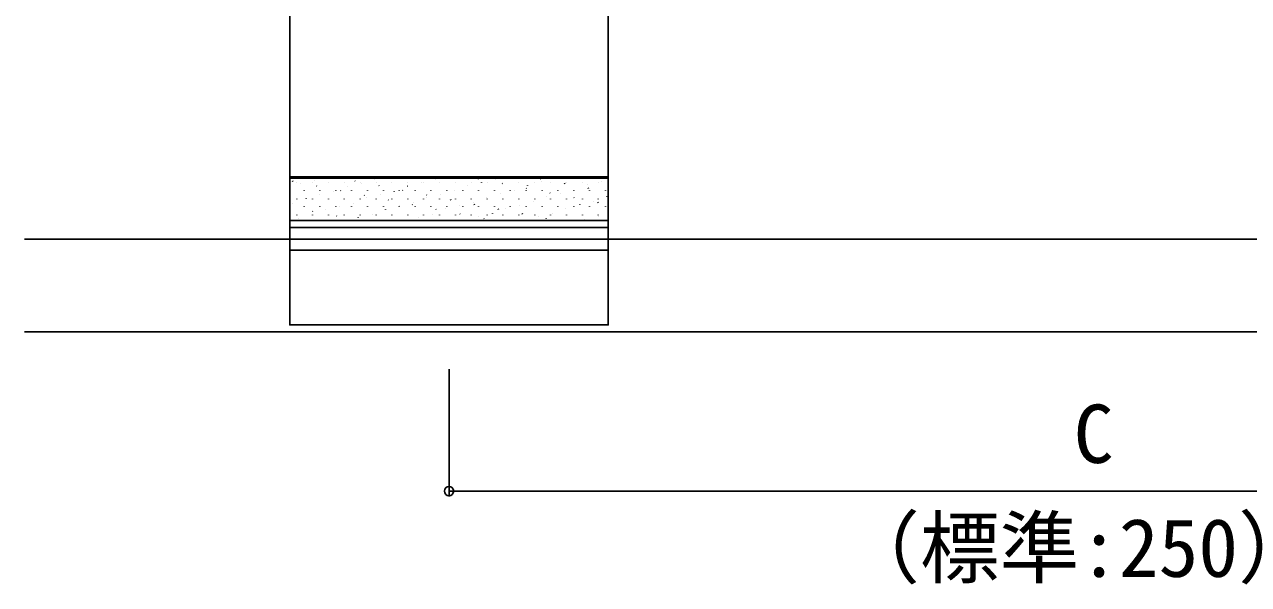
# Model space of a CAD drawing. Units: millimetres, scale not verified. Extents: x -875 to 875, y -1300 to 1294.
# Drawn here: x -681 to -450.4, y 51.3 to 156.8 of the extents above; entities that cross this region are included whole.
import ezdxf
from ezdxf.enums import TextEntityAlignment as Align

# ---------------------------------------------------------------- set-up
doc = ezdxf.new("R2010")
doc.units = ezdxf.units.MM
doc.header["$LTSCALE"] = 8
for name, color, linetype in [('0-3_YKK_12', 2, 'Continuous'), ('0-4_YKK_13', 4, 'Continuous'), ('0-5_YKK_D', 6, 'Continuous'), ('0-7_YSS_K', 3, 'Continuous')]:
    doc.layers.add(name, color=color, linetype=linetype)
doc.styles.add('ＭＳ ゴシック', font='')
doc.styles.get('ＭＳ ゴシック').set_extended_font_data('MS Gothic')

msp = doc.modelspace()

# ---------------------------------------------------------------- linework, layer by layer
at = {"layer": '0-3_YKK_12'}
msp.add_line((-251, 98.907), (-681, 98.907), dxfattribs=at)
at = {"layer": '0-4_YKK_13'}
for p, q in [((-631, 119.888), (-631, 128.109)), ((-631, 128.109), (-571, 128.109)), ((-631, 127.861), (-571, 127.861)), ((-630.425, 127.256), (-630.48, 127.339)), ((-629.701, 126.964), (-629.701, 127.014)), ((-628.917, 126.855), (-628.921, 126.864)), ((-626.711, 126.964), (-626.711, 127.014)), ((-626.288, 127.454), (-626.292, 127.463)), ((-623.721, 126.964), (-623.721, 127.014)), ((-620.731, 126.964), (-620.731, 127.014)), ((-618.695, 127.292), (-618.75, 127.375)), ((-617.741, 126.964), (-617.741, 127.014)), ((-617.581, 126.932), (-617.584, 126.941)), ((-614.952, 127.53), (-614.955, 127.54)), ((-614.751, 126.964), (-614.751, 127.014)), ((-611.761, 126.964), (-611.761, 127.014)), ((-608.771, 126.964), (-608.771, 127.014)), ((-606.244, 127.008), (-606.247, 127.018)), ((-605.781, 126.964), (-605.781, 127.014)), ((-603.615, 127.607), (-603.618, 127.617)), ((-602.791, 126.964), (-602.791, 127.014)), ((-599.801, 126.964), (-599.801, 127.014)), ((-596.811, 126.964), (-596.811, 127.014)), ((-595.44, 127.672), (-595.495, 127.756)), ((-594.907, 127.085), (-594.911, 127.094)), ((-593.821, 126.964), (-593.821, 127.014)), ((-592.278, 127.684), (-592.282, 127.693)), ((-590.937, 126.788), (-590.992, 126.871)), ((-590.831, 126.964), (-590.831, 127.014)), ((-587.841, 126.964), (-587.841, 127.014)), ((-584.851, 126.964), (-584.851, 127.014)), ((-583.71, 127.708), (-583.766, 127.792)), ((-583.571, 127.162), (-583.574, 127.171)), ((-581.861, 126.964), (-581.861, 127.014)), ((-580.942, 127.76), (-580.945, 127.77)), ((-579.207, 126.824), (-579.262, 126.907)), ((-578.871, 126.964), (-578.871, 127.014)), ((-575.881, 126.964), (-575.881, 127.014)), ((-572.891, 126.964), (-572.891, 127.014)), ((-572.234, 127.238), (-572.237, 127.248)), ((-628.326, 125.539), (-628.326, 125.589)), ((-625.921, 126.371), (-625.977, 126.455)), ((-625.336, 125.539), (-625.336, 125.589)), ((-625.317, 124.711), (-625.32, 124.72)), ((-622.688, 125.31), (-622.691, 125.319)), ((-622.346, 125.539), (-622.346, 125.589)), ((-621.418, 125.487), (-621.473, 125.57)), ((-620.193, 126.286), (-620.196, 126.295)), ((-619.356, 125.539), (-619.356, 125.589)), ((-616.915, 124.603), (-616.97, 124.686)), ((-616.366, 125.539), (-616.366, 125.589)), ((-614.192, 126.407), (-614.247, 126.491)), ((-613.98, 124.787), (-613.984, 124.797)), ((-613.376, 125.539), (-613.376, 125.589)), ((-611.351, 125.386), (-611.355, 125.396)), ((-610.386, 125.539), (-610.386, 125.589)), ((-609.689, 125.523), (-609.744, 125.606)), ((-608.856, 126.362), (-608.859, 126.372)), ((-607.396, 125.539), (-607.396, 125.589)), ((-605.185, 124.639), (-605.241, 124.722)), ((-604.406, 125.539), (-604.406, 125.589)), ((-602.644, 124.864), (-602.647, 124.873)), ((-601.416, 125.539), (-601.416, 125.589)), ((-600.015, 125.463), (-600.018, 125.472)), ((-598.426, 125.539), (-598.426, 125.589)), ((-597.519, 126.439), (-597.523, 126.448)), ((-595.436, 125.539), (-595.436, 125.589)), ((-592.446, 125.539), (-592.446, 125.589)), ((-591.307, 124.941), (-591.31, 124.95)), ((-589.456, 125.539), (-589.456, 125.589)), ((-588.678, 125.54), (-588.681, 125.549)), ((-586.434, 125.904), (-586.489, 125.987)), ((-586.466, 125.539), (-586.466, 125.589)), ((-586.183, 126.515), (-586.186, 126.525)), ((-583.476, 125.539), (-583.476, 125.589)), ((-581.93, 125.019), (-581.986, 125.102)), ((-580.486, 125.539), (-580.486, 125.589)), ((-579.97, 125.017), (-579.974, 125.027)), ((-577.496, 125.539), (-577.496, 125.589)), ((-577.341, 125.616), (-577.345, 125.626)), ((-574.846, 126.592), (-574.849, 126.602)), ((-574.704, 125.939), (-574.759, 126.023)), ((-574.506, 125.539), (-574.506, 125.589)), ((-571.516, 125.539), (-571.516, 125.589)), ((-630.425, 123.089), (-630.428, 123.098)), ((-629.701, 123.924), (-629.701, 123.974)), ((-628.326, 122.499), (-628.326, 122.549)), ((-627.929, 124.065), (-627.933, 124.074)), ((-626.711, 123.924), (-626.711, 123.974)), ((-625.336, 122.499), (-625.336, 122.549)), ((-623.721, 123.924), (-623.721, 123.974)), ((-622.346, 122.499), (-622.346, 122.549)), ((-621.717, 122.566), (-621.72, 122.576)), ((-620.731, 123.924), (-620.731, 123.974)), ((-619.356, 122.499), (-619.356, 122.549)), ((-619.088, 123.165), (-619.091, 123.175)), ((-617.741, 123.924), (-617.741, 123.974)), ((-616.593, 124.141), (-616.596, 124.151)), ((-616.366, 122.499), (-616.366, 122.549)), ((-614.751, 123.924), (-614.751, 123.974)), ((-613.376, 122.499), (-613.376, 122.549)), ((-612.412, 123.718), (-612.467, 123.802)), ((-611.761, 123.924), (-611.761, 123.974)), ((-610.386, 122.499), (-610.386, 122.549)), ((-610.38, 122.643), (-610.383, 122.653)), ((-608.771, 123.924), (-608.771, 123.974)), ((-607.909, 122.834), (-607.964, 122.917)), ((-607.751, 123.242), (-607.755, 123.251)), ((-607.396, 122.499), (-607.396, 122.549)), ((-605.781, 123.924), (-605.781, 123.974)), ((-605.256, 124.218), (-605.259, 124.227)), ((-604.406, 122.499), (-604.406, 122.549)), ((-602.791, 123.924), (-602.791, 123.974)), ((-601.416, 122.499), (-601.416, 122.549)), ((-600.682, 123.754), (-600.737, 123.838)), ((-599.801, 123.924), (-599.801, 123.974)), ((-599.043, 122.72), (-599.047, 122.729)), ((-598.426, 122.499), (-598.426, 122.549)), ((-596.811, 123.924), (-596.811, 123.974)), ((-596.415, 123.319), (-596.418, 123.328)), ((-596.179, 122.87), (-596.234, 122.953)), ((-595.436, 122.499), (-595.436, 122.549)), ((-593.919, 124.295), (-593.923, 124.304)), ((-593.821, 123.924), (-593.821, 123.974)), ((-592.446, 122.499), (-592.446, 122.549)), ((-590.831, 123.924), (-590.831, 123.974)), ((-589.456, 122.499), (-589.456, 122.549)), ((-587.841, 123.924), (-587.841, 123.974)), ((-587.707, 122.796), (-587.71, 122.806)), ((-586.466, 122.499), (-586.466, 122.549)), ((-585.078, 123.395), (-585.081, 123.405)), ((-584.851, 123.924), (-584.851, 123.974)), ((-583.476, 122.499), (-583.476, 122.549)), ((-582.583, 124.371), (-582.586, 124.381)), ((-581.861, 123.924), (-581.861, 123.974)), ((-580.486, 122.499), (-580.486, 122.549)), ((-578.871, 123.924), (-578.871, 123.974)), ((-577.496, 122.499), (-577.496, 122.549)), ((-577.427, 124.135), (-577.482, 124.218)), ((-576.37, 122.873), (-576.373, 122.883)), ((-575.881, 123.924), (-575.881, 123.974)), ((-574.506, 122.499), (-574.506, 122.549)), ((-573.741, 123.472), (-573.745, 123.481)), ((-572.924, 123.25), (-572.979, 123.334)), ((-572.891, 123.924), (-572.891, 123.974)), ((-571.516, 122.499), (-571.516, 122.549)), ((-571.246, 124.448), (-571.249, 124.457)), ((-629.701, 120.884), (-629.701, 120.934)), ((-629.453, 120.346), (-629.457, 120.355)), ((-626.824, 120.945), (-626.828, 120.954)), ((-626.66, 121.569), (-626.716, 121.652)), ((-626.711, 120.884), (-626.711, 120.934)), ((-624.329, 121.92), (-624.332, 121.93)), ((-623.721, 120.884), (-623.721, 120.934)), ((-622.157, 120.684), (-622.212, 120.768)), ((-620.731, 120.884), (-620.731, 120.934)), ((-618.117, 120.422), (-618.12, 120.432)), ((-617.741, 120.884), (-617.741, 120.934)), ((-615.488, 121.021), (-615.491, 121.031)), ((-614.751, 120.884), (-614.751, 120.934)), ((-612.992, 121.997), (-612.996, 122.007)), ((-611.761, 120.884), (-611.761, 120.934)), ((-608.771, 120.884), (-608.771, 120.934)), ((-606.78, 120.499), (-606.783, 120.508)), ((-605.781, 120.884), (-605.781, 120.934)), ((-604.151, 121.098), (-604.154, 121.107)), ((-603.405, 121.949), (-603.461, 122.033)), ((-602.791, 120.884), (-602.791, 120.934)), ((-601.656, 122.074), (-601.659, 122.083)), ((-599.801, 120.884), (-599.801, 120.934)), ((-598.902, 121.065), (-598.957, 121.148)), ((-598.055, 119.93), (-598.059, 119.939)), ((-596.811, 120.884), (-596.811, 120.934)), ((-595.443, 120.576), (-595.447, 120.585)), ((-594.399, 120.18), (-594.454, 120.264)), ((-593.821, 120.884), (-593.821, 120.934)), ((-592.814, 121.174), (-592.818, 121.184)), ((-591.676, 121.985), (-591.731, 122.069)), ((-590.831, 120.884), (-590.831, 120.934)), ((-590.319, 122.15), (-590.322, 122.16)), ((-587.841, 120.884), (-587.841, 120.934)), ((-587.173, 121.101), (-587.228, 121.184)), ((-586.719, 120.006), (-586.722, 120.016)), ((-584.851, 120.884), (-584.851, 120.934)), ((-584.107, 120.652), (-584.11, 120.662)), ((-582.669, 120.216), (-582.725, 120.3)), ((-581.861, 120.884), (-581.861, 120.934)), ((-581.478, 121.251), (-581.481, 121.261)), ((-578.982, 122.227), (-578.986, 122.237)), ((-578.871, 120.884), (-578.871, 120.934)), ((-575.881, 120.884), (-575.881, 120.934)), ((-575.382, 120.083), (-575.385, 120.092)), ((-572.891, 120.884), (-572.891, 120.934)), ((-572.77, 120.729), (-572.773, 120.738)), ((-631, 118.583), (-571, 118.583)), ((-631, 114.307), (-571, 114.307))]:
    msp.add_line(p, q, dxfattribs=at)
msp.add_lwpolyline([(-571, 297.607), (-571, 100.207), (-631, 100.207), (-631, 297.607)], close=True, dxfattribs=at)
msp.add_lwpolyline([(-571, 128.109), (-571, 119.888), (-631, 119.888)], dxfattribs=at)
at = {"layer": '0-5_YKK_D'}
for p, q in [((-601, 91.907), (-601, 67.907)), ((-351, 68.907), (-601, 68.907))]:
    msp.add_line(p, q, dxfattribs=at)
msp.add_circle((-601, 68.907), 0.875, dxfattribs=at)
at = {"layer": '0-7_YSS_K'}
msp.add_line((-268.5, 116.407), (-681, 116.407), dxfattribs=at)

# ---------------------------------------------------------------- texts
at = {"layer": '0-5_YKK_D', "style": 'ＭＳ ゴシック'}
for s, p in [('C', (-483.287, 70.907)), ('（標準:250）', (-527.264, 49.435))]:
    msp.add_text(s, height=11, dxfattribs=at).set_placement(p, align=Align.BOTTOM_LEFT)

doc.saveas('drawing.dxf')
